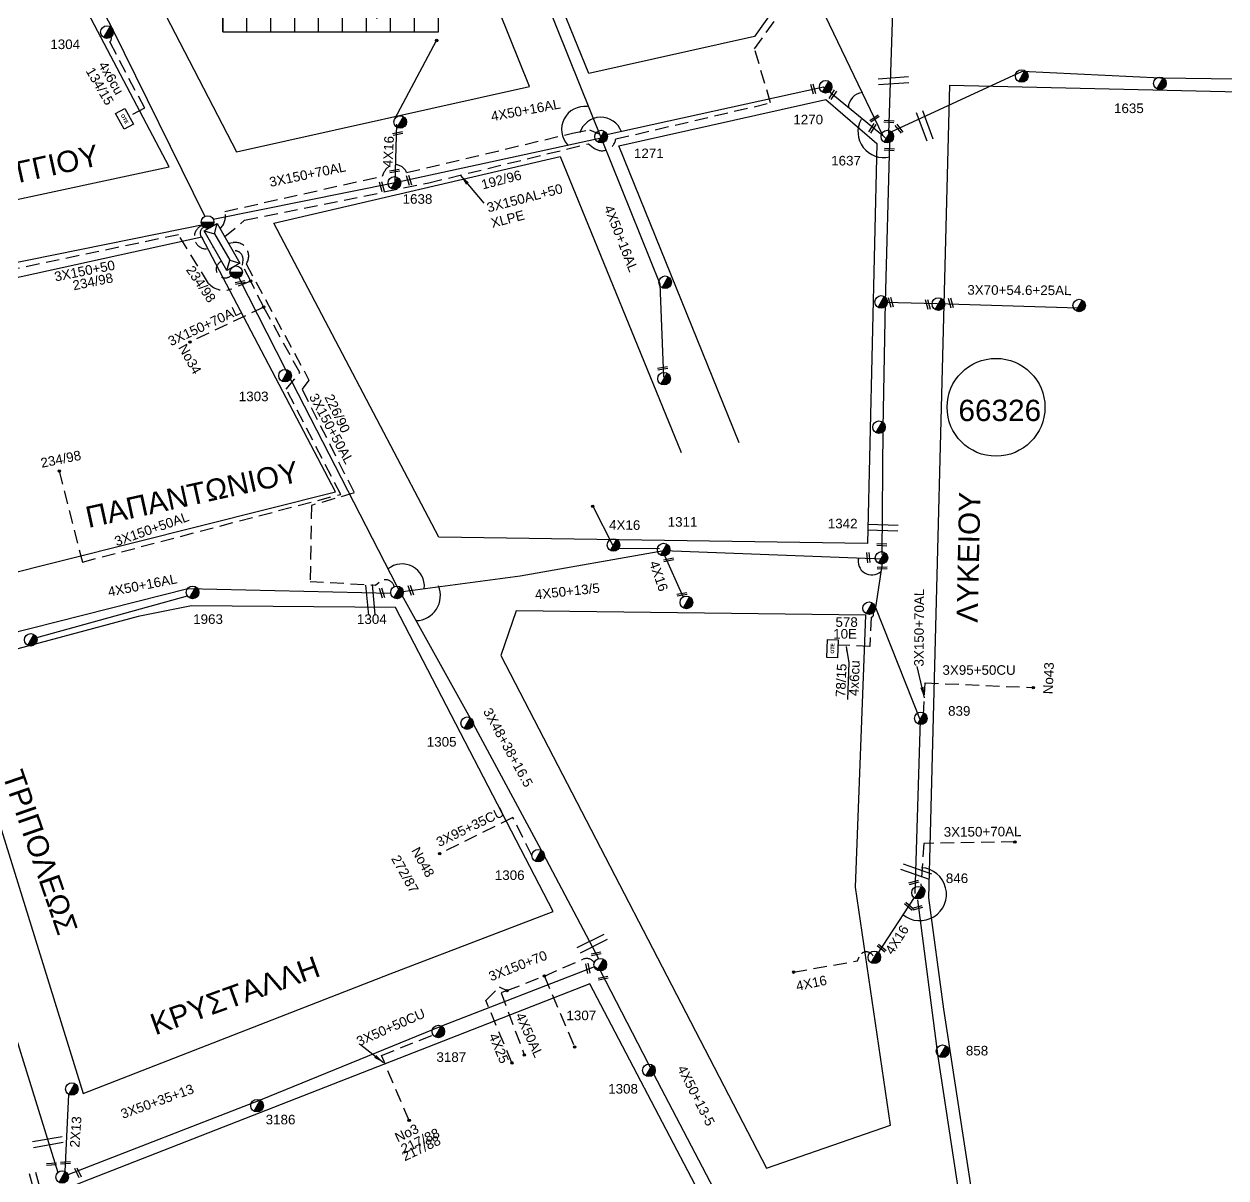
# Model space of a CAD drawing. Header units: millimetres. Extents: x 839 to 3144, y 747 to 1790.
# Drawn here: x 1382.5 to 1608.3, y 1375.4 to 1592.2 of the extents above; entities that cross this region are included whole.
import ezdxf
from ezdxf.enums import TextEntityAlignment as Align

# ---------------------------------------------------------------- set-up
doc = ezdxf.new("R2010")
doc.units = ezdxf.units.MM
doc.linetypes.add('DASHED', pattern=[19.05, 12.7, -6.35])
for name, color, linetype in [('Pillar OTE', 7, 'Continuous'), ('Ασφαλειοκιβώτια Χ.Τ 9 αναχωρήσεων', 7, 'Continuous'), ('Γέφυρες Εναερίου Δικτύου', 7, 'DASHED'), ('Γυμνά εναέρια ΧΤ και ΦΟΠ (3Φ)   4x50+16AL', 7, 'Continuous'), ('Εναέρια παροχή ΧΤ 4x16', 7, 'SYN_LINE'), ('Εναέρια παροχή ΧΤ 4x25', 7, 'SYN_LINE'), ('Επιγραφές - Σχήματα', 7, 'Continuous'), ('Καλώδια ΧΤ   3x150+50AL', 7, 'DASHED'), ('Καλώδια ΧΤ   3x150+50CU', 7, 'DASHED'), ('Καλώδια ΧΤ   3x150+70AL', 7, 'DASHED'), ('Καλώδια ΧΤ   3x150AL+50CU', 7, 'DASHED'), ('Καλώδια ΧΤ   3x150AL+50XLPE', 7, 'DASHED'), ('Καλώδια ΧΤ   3x48+38+16.5', 7, 'DASHED'), ('Καλώδια ΧΤ   3x95+35CU', 7, 'DASHED'), ('Καλώδια ΧΤ   3x95+50CU', 7, 'DASHED'), ('Καλώδια ΧΤ   4x50+13-5', 7, 'Continuous'), ('Καλώδια ΧΤ   4x50AL', 7, 'DASHED'), ('Μηχανική τομή', 7, 'Continuous'), ('Στύλος ΦΜ', 7, 'Continuous'), ('Στύλος ΦΜ @ 1', 7, 'Continuous'), ('Συνδέσεις', 7, 'Continuous'), ('Συνεστραμμένα ΧΤ   3x70+54.6+25AL', 7, 'SYN_LINE'), ('Τομή', 7, 'Continuous'), ('Υποσταθμός εναέριος 2 στύλων', 7, 'Continuous'), ('Υποσταθμός πόλεως', 7, 'Continuous'), ('Υπόβαθρο ΔΕΗ', 7, 'Continuous'), ('Υπόγεια καλώδια Παροχών ΧΤ   4x50AL', 7, 'DASHED'), ('Υπόγεια καλώδια Παροχών ΧΤ   4x6', 7, 'DASHED')]:
    doc.layers.add(name, color=color, linetype=linetype)
doc.styles.get("Standard").update_dxf_attribs({"font": 'ARIAL.TTF'})
doc.linetypes.add('SYN_LINE', pattern='A,0.5,-0.0001,["/\\/\\/\\/",Standard,S=0.1,R=0,X=0,Y=-0.05],-0.25', length=0.7501)
doc.dimstyles.new('ISO-25', dxfattribs={"dimtxt": 2.5, "dimasz": 2.5, "dimexe": 1.25, "dimexo": 0.625, "dimtad": 1, "dimtxsty": 'Standard', "dimcen": 2.5, "dimadec": 0, "dimazin": 0, "dimtfac": 1, "dimtmove": 0, "dimatfit": 3, "dimfxl": 1, "dimarcsym": 0})

# ---------------------------------------------------------------- blocks, each defined once
blk = doc.blocks.new('ΑΣΦΑΛΕΙΟΚΙΒΩΤΙΟ ΥΠΟΣΤΑΘΜΟΥ 9 ΑΝΑΧΩΡΗΣΕΩΝ')
at = {"layer": 'Ασφαλειοκιβώτια Χ.Τ 9 αναχωρήσεων', "ltscale": 40}
for p, q in [((-23.8, 40.36), (24.02, 40.36)), ((-9.72, 40.36), (-9.72, -40.64)), ((9.94, 40.36), (9.94, -40.64)), ((-23.8, 31.36), (24.02, 31.36)), ((-23.8, 22.36), (24.02, 22.36)), ((-23.8, 13.36), (24.02, 13.36)), ((-23.8, 4.36), (24.02, 4.36)), ((-23.8, -4.64), (24.02, -4.64)), ((-23.8, -13.64), (24.02, -13.64)), ((-23.8, -22.64), (24.02, -22.64)), ((-23.8, -31.64), (24.02, -31.64))]:
    blk.add_line(p, q, dxfattribs=at)
at = {"layer": 'Ασφαλειοκιβώτια Χ.Τ 9 αναχωρήσεων'}
blk.add_lwpolyline([(-23.8, -40.64), (24.02, -40.64), (24.02, 40.36), (-23.8, 40.36)], close=True, dxfattribs=at)
for s, p in [('1', (-18.19, 36.66)), ('2', (-17.99, 28.44)), ('3', (-18.43, 18.79)), ('4', (-17.74, 9.77)), ('5', (-18.47, 1.19)), ('6', (-17.59, -8.98)), ('7', (-18.93, -16.39)), ('8', (-18.55, -26.45)), ('9', (-17.69, -35))]:
    blk.add_text(s, height=3.6, rotation=270, dxfattribs=at).set_placement(p)
at = {"layer": 'Ασφαλειοκιβώτια Χ.Τ 9 αναχωρήσεων', "ltscale": 40}
for tag, height, p in [('ΟΝΟΜΑ', 5, (-0.16, 44.31)), ('ΚΕΙΜΕΝΟ 1', 2, (17.06, 35.59)), ('ΚΕΙΜΕΝΟ 2', 2, (17.06, 26.88)), ('ΚΕΙΜΕΝΟ 3', 2, (17.06, 17.69)), ('ΚΕΙΜΕΝΟ 4', 2, (17.06, 8.71)), ('ΚΕΙΜΕΝΟ 5', 2, (17.06, -0.13)), ('ΚΕΙΜΕΝΟ 6', 2, (17.06, -9.05)), ('ΚΕΙΜΕΝΟ 7', 2, (17.06, -18.13)), ('ΚΕΙΜΕΝΟ 8', 2, (17.06, -26.85)), ('ΚΕΙΜΕΝΟ 9', 2, (17.06, -35.99)), ('ΣΧ', 2, (-0.1, -42.64))]:
    blk.add_attdef(tag, text='', height=height, dxfattribs=at).set_placement(p, align=Align.MIDDLE_CENTER)
blk = doc.blocks.new('ΥΠΑΡΧΩΝ ΤΣΙΜΕΝΤΕΝΙΟΣ ΣΤΥΛΟΣ')
at = {"layer": 'Στύλος ΦΜ'}
blk.add_hatch(color=7, dxfattribs=at).paths.add_polyline_path([(-1.29, -2.28, 0.574793), (2.62, 0, 0.268822), (1.3, 2.27)])
at = {"layer": 'Στύλος ΦΜ', "color": 7}
blk.add_line((-1.29, -2.28), (1.3, 2.27), dxfattribs=at)
blk.add_circle((0, 0), 2.62, dxfattribs=at)
at = {"layer": 'Στύλος ΦΜ', "flags": 4}
for tag, p in [('ΑΡΙΘΜΟΣ', (-4.68, 8.05)), ('ΤΥΠΟΣ', (-4.91, 3.03))]:
    blk.add_attdef(tag, p, '', height=4, dxfattribs=at)
blk = doc.blocks.new('ΤΟΜΗ')
at = {"layer": 'Τομή', "ltscale": 40}
for p, q in [((-5.68, 0), (5.68, 0)), ((5.68, -2.33), (-5.68, -2.33))]:
    blk.add_line(p, q, dxfattribs=at)
blk = doc.blocks.new('ΥΠΟΣΤΑΘΜΟΣ ΕΝΑΕΡΙΟΣ ΕΠΙ 2 ΣΤΥΛΩΝ')
at = {"layer": 'Υποσταθμός εναέριος 2 στύλων', "linetype": 'Continuous'}
for points in [[(-11.97, -2.11, 0.574793), (-8.45, -0.07, 0.268822), (-9.64, 1.98)], [(9.68, -2.15, 0.574793), (13.19, -0.1, 0.268822), (12.01, 1.95)]]:
    blk.add_hatch(color=256, dxfattribs=at).paths.add_polyline_path(points)
for p, q in [((-11.97, -2.11), (-9.64, 1.98)), ((9.68, -2.15), (12.01, 1.95))]:
    blk.add_line(p, q, dxfattribs=at)
for centre in [(-10.81, -0.07), (10.84, -0.1)]:
    blk.add_circle(centre, 2.36, dxfattribs=at)
at = {"layer": 'Υποσταθμός πόλεως', "linetype": 'Continuous', "ltscale": 40}
blk.add_lwpolyline([(-8.57, 2.82), (8.57, 2.82), (8.57, -2.82), (-8.57, -2.82)], close=True, dxfattribs=at)
for points in [[(-5.75, 0), (-8.57, 2.82)], [(-8.57, -2.82), (-5.75, 0)], [(-5.75, 0), (5.75, 0)], [(5.75, 0), (8.57, 2.82)], [(8.57, -2.82), (5.75, 0)]]:
    blk.add_lwpolyline(points, dxfattribs=at)
at = {"layer": 'Υποσταθμός εναέριος 2 στύλων', "ltscale": 40, "flags": 1}
for tag, p in [('ΜΕΤΑΣΧΗΜΑΤΙΣΜΟΣ', (14.09, 2.51)), ('ΙΣΧΥΣ', (14.07, -0.28)), ('ΑΡΙΘΜΟΣ', (14.19, -3))]:
    blk.add_attdef(tag, p, '', height=1.8, dxfattribs=at)
blk = doc.blocks.new('ΜΗΧΑΝΙΚΗ ΤΟΜΗ')
at = {"layer": 'Μηχανική τομή', "ltscale": 40}
for p, q in [((-1.89, 0.78), (1.89, 0.78)), ((1.89, 0), (-1.89, 0))]:
    blk.add_line(p, q, dxfattribs=at)
blk = doc.blocks.new('A$C3F94617C')
at = {"layer": 'Μηχανική τομή', "xscale": 0.5, "yscale": 0.5, "zscale": 0.5}
blk.add_blockref('ΜΗΧΑΝΙΚΗ ΤΟΜΗ', (0.95, 0), dxfattribs=at)
blk = doc.blocks.new('_ΣΥΝΔΕΣΗ')
at = {"layer": 'Συνδέσεις', "linetype": 'SYN_LINE', "ltscale": 40}
blk.add_hatch(color=256, dxfattribs=at).paths.add_polyline_path([(0.5, -0.01, 1), (-0.5, -0.01, 1)])
at = {"layer": 'Συνδέσεις'}
blk.add_circle((0, -0.01), 0.5, dxfattribs=at)
blk = doc.blocks.new('PILLAR ΟΤΕ')
at = {"layer": 'Pillar OTE', "ltscale": 40}
blk.add_lwpolyline([(-3.31, 2.02), (3.39, 2.02), (3.39, -1.99), (-3.31, -1.99)], close=True, dxfattribs=at)
at = {"layer": 'Pillar OTE', "insert": (-1.81, 0.71), "char_height": 1.3575, "width": 109.961, "attachment_point": 1}
blk.add_mtext('{\\fArial|b1|i0|c161|p34;OTE}', dxfattribs=at)

msp = doc.modelspace()

# ---------------------------------------------------------------- linework, layer by layer
at = {"layer": 'Γέφυρες Εναερίου Δικτύου', "color": 27, "ltscale": 0.2}
msp.add_lwpolyline([(1425.06, 1543.9), (1423.53, 1546.86), (1423.62, 1547.89, 0.504942), (1421.73, 1549.56, -6.430024)], format="xyb", dxfattribs=at)
at = {"layer": 'Γέφυρες Εναερίου Δικτύου', "color": 151, "linetype": 'SYN_LINE', "ltscale": 20}
msp.add_lwpolyline([(1384.85, 1476.92), (1413.17, 1484.76)], dxfattribs=at)
at = {"layer": 'Γέφυρες Εναερίου Δικτύου', "color": 1, "ltscale": 0.2}
msp.add_lwpolyline([(1480.23, 1413.36), (1485.9, 1400.04)], dxfattribs=at)
at = {"layer": 'Γέφυρες Εναερίου Δικτύου', "color": 2, "linetype": 'Continuous', "ltscale": 0.2}
msp.add_lwpolyline([(1390.21, 1376.62), (1390.88, 1391.11)], dxfattribs=at)
at = {"layer": 'Γέφυρες Εναερίου Δικτύου', "color": 2, "ltscale": 0.2}
msp.add_arc((1416.76, 1552.22), 2.29, 110.4651, 304.149, dxfattribs=at)
at = {"layer": 'Γέφυρες Εναερίου Δικτύου', "color": 1, "ltscale": 0.2}
msp.add_arc((1416.76, 1552.91), 1.2, 112.7905, 291.7476, dxfattribs=at)
at = {"layer": 'Γέφυρες Εναερίου Δικτύου', "color": 173, "ltscale": 0.2}
msp.add_arc((1420.2, 1546.1), 1.62, 111.5451, 314.6206, dxfattribs=at)
at = {"layer": 'Γυμνά εναέρια ΧΤ και ΦΟΠ (3Φ)   4x50+16AL', "color": 30, "ltscale": 0.2}
for points in [[(1502.7, 1525.82), (1502.01, 1543.33), (1491.07, 1570.35), (1478.46, 1601.89), (1469.19, 1625.45), (1457.57, 1652.75), (1451.07, 1668.58), (1443.77, 1686.18), (1435.3, 1707.52)], [(1418, 1555.55), (1452.22, 1562.4), (1490.89, 1570.82)]]:
    msp.add_lwpolyline(points, dxfattribs=at)
at = {"layer": 'Γυμνά εναέρια ΧΤ και ΦΟΠ (3Φ)   4x50+16AL', "color": 6, "ltscale": 0.2}
for points in [[(1484.33, 1700.57), (1499.08, 1668.44), (1508.71, 1647.11), (1517.3, 1627.84), (1526.84, 1606.59), (1543.75, 1571.29), (1545.05, 1569.99), (1544.27, 1539.95), (1543.84, 1516.36), (1543.66, 1492.52)], [(1491.68, 1571.4), (1532.67, 1580.38), (1543.75, 1571.29)]]:
    msp.add_lwpolyline(points, dxfattribs=at)
at = {"layer": 'Γυμνά εναέρια ΧΤ και ΦΟΠ (3Φ)   4x50+16AL', "color": 133, "ltscale": 0.2}
msp.add_lwpolyline([(1544.96, 1571.69), (1545.88, 1600.22), (1547.32, 1641.59), (1547.91, 1668.97)], dxfattribs=at)
at = {"layer": 'Γυμνά εναέρια ΧΤ και ΦΟΠ (3Φ)   4x50+16AL', "color": 151, "ltscale": 0.2}
for points in [[(1640.96, 1581.21), (1619.74, 1581.7), (1596, 1582.01), (1570.02, 1583.27), (1545.31, 1571.89)], [(1359.25, 1472.52), (1413.25, 1486.18), (1451.38, 1485.28)], [(1550.32, 1427.69), (1554.18, 1398.21), (1560.15, 1358.8), (1564.8, 1328.19), (1569.48, 1298.65)]]:
    msp.add_lwpolyline(points, dxfattribs=at)
at = {"layer": 'Γυμνά εναέρια ΧΤ και ΦΟΠ (3Φ)   4x50+16AL', "color": 2, "ltscale": 0.2}
for points in [[(1337.47, 1537.38), (1368.79, 1544.93), (1417.06, 1554.72)], [(1357.98, 1473.3), (1365.35, 1450.31), (1372.64, 1426.26), (1379.29, 1407.15), (1388.8, 1376.44)]]:
    msp.add_lwpolyline(points, dxfattribs=at)
at = {"layer": 'Γυμνά εναέρια ΧΤ και ΦΟΠ (3Φ)   4x50+16AL', "color": 173, "ltscale": 0.2}
msp.add_lwpolyline([(1543.79, 1491.75), (1542.41, 1482.59), (1550.81, 1461.44), (1549.85, 1428.85)], dxfattribs=at)
at = {"layer": 'Εναέρια παροχή ΧΤ 4x16', "color": 30, "linetype": 'SYN_LINE', "ltscale": 20}
for points in [[(1452.14, 1574.39), (1459.98, 1589.11)], [(1452.22, 1562.4), (1452.49, 1573.39)]]:
    msp.add_lwpolyline(points, dxfattribs=at)
at = {"layer": 'Εναέρια παροχή ΧΤ 4x16', "color": 173, "ltscale": 10}
for points in [[(1489.31, 1501.59), (1493.18, 1494.11)], [(1494.06, 1493.74), (1501.83, 1493.65)]]:
    msp.add_lwpolyline(points, dxfattribs=at)
at = {"layer": 'Εναέρια παροχή ΧΤ 4x16', "color": 173, "ltscale": 20}
msp.add_lwpolyline([(1502.62, 1492.82), (1506.3, 1484.51)], dxfattribs=at)
at = {"layer": 'Εναέρια παροχή ΧΤ 4x16', "color": 151, "linetype": 'Continuous', "ltscale": 0.2}
msp.add_lwpolyline([(1542.84, 1417.44), (1549.79, 1428.09)], dxfattribs=at)
at = {"layer": 'Εναέρια παροχή ΧΤ 4x16', "color": 151, "linetype": 'DASHED', "ltscale": 0.2}
msp.add_lwpolyline([(1527.05, 1414.08), (1539.05, 1416.2), (1539.35, 1416.95, -0.628151), (1542, 1417.15, 0.575104)], format="xyb", dxfattribs=at)
at = {"layer": 'Εναέρια παροχή ΧΤ 4x25', "color": 1, "linetype": 'DASHED', "ltscale": 0.2}
msp.add_lwpolyline([(1474.14, 1397.04), (1469.23, 1408.78), (1471.75, 1411.3), (1473.2, 1410.61)], dxfattribs=at)
at = {"layer": 'Επιγραφές - Σχήματα', "linetype": 'Continuous', "ltscale": 0.2}
msp.add_circle((1565.08, 1520.19), 9.19, dxfattribs=at)
at = {"layer": 'Επιγραφές - Σχήματα', "ltscale": 0.2}
for centre, radius, start, end in [((1540.28, 1576.4), 2.94, 95.7267, 179.4172), ((1487.79, 1572.39), 4.32, 82.982, 222.5119), ((1490.84, 1570.55), 4.12, 20.1088, 163.0284), ((1543.98, 1571.95), 4.84, 151.2331, 283.3665)]:
    msp.add_arc(centre, radius, start, end, dxfattribs=at)
at = {"layer": 'Επιγραφές - Σχήματα', "linetype": 'Continuous', "ltscale": 0.2}
for centre, radius, start, end in [((1453.49, 1486.56), 4.2, 354.3241, 129.0621), ((1541.73, 1491.23), 2.54, 164.3224, 312.0937), ((1456.01, 1484.81), 4.69, 271.3204, 22.8696), ((1550.79, 1428.73), 4.98, 229.7543, 86.4202)]:
    msp.add_arc(centre, radius, start, end, dxfattribs=at)
at = {"layer": 'Καλώδια ΧΤ   3x150+50AL', "color": 27, "ltscale": 0.2}
msp.add_lwpolyline([(1389.09, 1508.21), (1393.44, 1491.12), (1441.98, 1503.84), (1431.73, 1523.59), (1434.29, 1526.7), (1427.5, 1539.01), (1425.06, 1543.9), (1421.49, 1542.46, -0.316), (1417.15, 1543.46), (1411.47, 1552.59), (1370.66, 1544.04)], format="xyb", dxfattribs=at)
at = {"layer": 'Καλώδια ΧΤ   3x150+50AL', "color": 151, "ltscale": 0.2}
msp.add_lwpolyline([(1420.9, 1551.01), (1421.75, 1551.14, -0.656323), (1424.22, 1547.13), (1435.99, 1525.31), (1434.7, 1523.57), (1444.51, 1504.12), (1436.5, 1501.76), (1436.21, 1487.48), (1448.53, 1486.79), (1449.19, 1487.37, -0.562189), (1452.04, 1486.48, -1.218802)], format="xyb", dxfattribs=at)
at = {"layer": 'Καλώδια ΧΤ   3x150+50CU', "color": 1, "ltscale": 0.2}
msp.add_lwpolyline([(1454.82, 1386.22), (1449.64, 1398.43), (1459.32, 1402.31)], dxfattribs=at)
at = {"layer": 'Καλώδια ΧΤ   3x150+70AL', "color": 173, "ltscale": 0.2}
msp.add_line((1551.45, 1462.39), (1551.75, 1468.43), dxfattribs=at)
at = {"layer": 'Καλώδια ΧΤ   3x150+70AL', "color": 6, "ltscale": 0.2}
msp.add_lwpolyline([(1419.33, 1553.74), (1419.59, 1554.05, 0.254063), (1420.18, 1556.98), (1449.81, 1563.62), (1450.16, 1564.4, -0.670501), (1454.35, 1564.3), (1485.51, 1571.68), (1488.68, 1572.32), (1490.63, 1571.49)], format="xyb", dxfattribs=at)
at = {"layer": 'Καλώδια ΧΤ   3x150+70AL', "color": 27, "ltscale": 0.2}
msp.add_lwpolyline([(1427.5, 1539.01), (1413.65, 1532.44)], dxfattribs=at)
at = {"layer": 'Καλώδια ΧΤ   3x150+70AL', "color": 151, "ltscale": 0.2}
msp.add_lwpolyline([(1568.62, 1438.55), (1551.53, 1438.28), (1550.97, 1430.44), (1551.58, 1429.79, -0.789977), (1550.83, 1428.67, -5.577733)], format="xyb", dxfattribs=at)
at = {"layer": 'Καλώδια ΧΤ   3x150+70AL', "color": 1, "ltscale": 0.2}
msp.add_lwpolyline([(1473.2, 1410.61), (1480.23, 1413.36), (1487.53, 1416.5, -0.367868), (1489.61, 1415.86, -1.377803)], format="xyb", dxfattribs=at)
at = {"layer": 'Καλώδια ΧΤ   3x150AL+50CU', "color": 133, "ltscale": 0.2}
msp.add_lwpolyline([(1420.19, 1552.25), (1423.92, 1555.33), (1458.51, 1562.35), (1488.5, 1569.69), (1489.47, 1568.94, 0.571654), (1493.65, 1570.6), (1522.74, 1577.39), (1519.73, 1587.5), (1527.86, 1599.02), (1535.93, 1604.07), (1544.74, 1604.63), (1545.82, 1639.58), (1545.1, 1640.36, -0.860728), (1546.13, 1641.74)], format="xyb", dxfattribs=at)
at = {"layer": 'Καλώδια ΧΤ   3x48+38+16.5', "color": 1, "linetype": 'Continuous', "ltscale": 0.2}
msp.add_lwpolyline([(1356.04, 1674.54), (1369.04, 1649.3), (1382.51, 1623.15), (1399.09, 1591.22), (1399.09, 1591.22), (1416.44, 1556.04)], dxfattribs=at)
at = {"layer": 'Καλώδια ΧΤ   3x48+38+16.5', "color": 173, "linetype": 'Continuous', "ltscale": 0.2}
msp.add_lwpolyline([(1422.8, 1544.51), (1431.61, 1527.3), (1452.54, 1486.6), (1466, 1462.34), (1480.03, 1436.28), (1490.41, 1416.63)], dxfattribs=at)
at = {"layer": 'Καλώδια ΧΤ   3x95+35CU', "color": 173, "ltscale": 0.2}
msp.add_lwpolyline([(1477.9, 1436), (1474.32, 1443.15), (1460.57, 1436.36)], dxfattribs=at)
at = {"layer": 'Καλώδια ΧΤ   3x95+50CU', "color": 173, "ltscale": 0.2}
msp.add_line((1551.75, 1468.43), (1572.07, 1467.54), dxfattribs=at)
at = {"layer": 'Καλώδια ΧΤ   4x50+13-5', "color": 173, "ltscale": 0.2}
msp.add_lwpolyline([(1453.15, 1485.51), (1475.7, 1488.52), (1502.68, 1493.26), (1543.79, 1491.75)], dxfattribs=at)
at = {"layer": 'Καλώδια ΧΤ   4x50+13-5', "color": 1, "ltscale": 0.2}
msp.add_lwpolyline([(1551.88, 1296.08), (1539.95, 1319.48), (1531.6, 1335.77), (1517.04, 1363.95), (1500.82, 1394.94), (1490.78, 1414.32), (1489.63, 1415.08), (1460.91, 1403.96), (1426.84, 1390.03), (1390.73, 1376)], dxfattribs=at)
at = {"layer": 'Καλώδια ΧΤ   4x50AL', "color": 1, "ltscale": 0.2}
msp.add_lwpolyline([(1473.2, 1410.61), (1472.09, 1410.19), (1476.45, 1398.55)], dxfattribs=at)
at = {"layer": 'Συνεστραμμένα ΧΤ   3x70+54.6+25AL', "color": 6, "ltscale": 20}
msp.add_lwpolyline([(1544.27, 1539.95), (1554.05, 1539.66), (1580.53, 1538.88)], dxfattribs=at)
at = {"layer": 'Υπόβαθρο ΔΕΗ'}
for points in [[(1488.57, 1582.91), (1450.04, 1677.53), (1415.7, 1766.18)], [(1453.87, 1764.98), (1502.16, 1654.11), (1526.35, 1599.24), (1519.69, 1589.85), (1488.57, 1582.91)], [(1556.43, 1580.73), (1638.07, 1578.85), (1636.14, 1500.93), (1648.24, 1500.46), (1650.28, 1578.63), (1721.23, 1576.99), (1696.74, 1471.03), (1664.73, 1332.55), (1567.05, 1330.45), (1555.25, 1407.11), (1552.44, 1428.02), (1556.43, 1580.73)], [(1516.84, 1513.51), (1494.19, 1569.33), (1533.14, 1577.99), (1542.66, 1569.72), (1540.96, 1494.61), (1460.38, 1495.79), (1429.38, 1554.81), (1483.23, 1567.29), (1505.9, 1511.72)], [(1537.46, 1472.19), (1537.21, 1465.27)]]:
    msp.add_lwpolyline(points, dxfattribs=at)
for points in [[(1428.34, 1702.44), (1366.41, 1676.15), (1422.37, 1568.15), (1477.46, 1580.44)], [(1327.78, 1601.84), (1343.69, 1551.2), (1409.77, 1565.38), (1381.09, 1619.83)], [(1364.67, 1485.13), (1440.99, 1504.3), (1415.85, 1552.18), (1347.92, 1537.23)], [(1368.68, 1471.46), (1393.58, 1391.27), (1451.28, 1413.74), (1481.9, 1425.5), (1452.26, 1482.6), (1413.94, 1482.91), (1403.91, 1480.87)], [(1540.62, 1481.17), (1474.95, 1481.96), (1472.06, 1473.55), (1521.95, 1377.29), (1545.26, 1385.34), (1538.69, 1430.05)], [(1347.22, 1316.06), (1450.54, 1352.22), (1509.28, 1372.8), (1488.79, 1411.88), (1394.9, 1375.18), (1329.68, 1349.45)]]:
    msp.add_lwpolyline(points, close=True, dxfattribs=at)
at = {"layer": 'Υπόγεια καλώδια Παροχών ΧΤ   4x6', "color": 1, "linetype": 'DASHED', "ltscale": 0.2}
msp.add_lwpolyline([(1398.84, 1589.79, -0.291268), (1398.57, 1588.78), (1405.1, 1576.39), (1402.23, 1574.88)], format="xyb", dxfattribs=at)
at = {"layer": 'Υπόγεια καλώδια Παροχών ΧΤ   4x6', "color": 173, "linetype": 'DASHED', "ltscale": 0.2}
msp.add_lwpolyline([(1542.02, 1481.57, -0.523775), (1541.61, 1480.74), (1541.4, 1475.28), (1535.4, 1475.5)], format="xyb", dxfattribs=at)

# ---------------------------------------------------------------- block references
at = {"layer": 'Pillar OTE', "xscale": 0.5, "yscale": 0.5, "zscale": 0.5}
for p, rotation in [((1401.33, 1574.41), 298.3673452002594), ((1534.37, 1474.83), 87.83199960313354)]:
    msp.add_blockref('PILLAR ΟΤΕ', p, dxfattribs=dict(at, rotation=rotation))
at = {"layer": 'Ασφαλειοκιβώτια Χ.Τ 9 αναχωρήσεων', "xscale": 0.5, "yscale": 0.5, "zscale": 0.5, "rotation": 90}
msp.add_blockref('ΑΣΦΑΛΕΙΟΚΙΒΩΤΙΟ ΥΠΟΣΤΑΘΜΟΥ 9 ΑΝΑΧΩΡΗΣΕΩΝ', (1440, 1602.61), dxfattribs=at).add_auto_attribs({'ΟΝΟΜΑ': 'ΦΤ-86'})
at = {"layer": 'Επιγραφές - Σχήματα', "ltscale": 0.2}
for p, rotation in [((1530.31, 1580.86), 285.4436065542178), ((1534.77, 1579.8), 236.8809432062365), ((1542.94, 1575.15), 213.7941238601369), ((1545.93, 1574.01), 175.7353898008272), ((1453.59, 1572), 190.564256004119), ((1542.21, 1573.51), 236.8809432062365), ((1547.61, 1571.9), 128.2864986280172), ((1546, 1568.75), 175.7353898008273), ((1452.98, 1564.94), 190.564256004119), ((1449.26, 1562.49), 285.6046511089145), ((1454.33, 1563.68), 287.7369965866761), ((1423.99, 1543.99), 190.5642560041189), ((1544.86, 1540.76), 285.4436065542178), ((1551.83, 1540.37), 285.4436065542178), ((1556.14, 1540.66), 285.4436065542178), ((1503.37, 1527.87), 190.564256004119), ((1540.82, 1492.89), 275.4295128576359), ((1542.66, 1494.2), 357.9717628464272), ((1504.48, 1491.9), 190.5642560041194), ((1544.65, 1490.23), 181.6108561897942), ((1449.25, 1486.14), 287.736996586676), ((1454.67, 1486.67), 287.736996586676), ((1506.97, 1485.43), 190.5642560041194), ((1550.5, 1431.35), 195.6385058774436), ((1549.61, 1425.99), 140.0317003678831), ((1551.19, 1426.63), 195.6385058774436), ((1544.46, 1418.12), 140.0317003678831), ((1490.86, 1417.89), 190.5642560041194), ((1488.77, 1413.9), 102.0723938520273), ((1492.17, 1413.32), 190.5642560041194), ((1388.57, 1378.25), 182.6568031927809), ((1391.22, 1378.5), 182.6568031927809), ((1393.18, 1375.63), 114.4678931557885)]:
    msp.add_blockref('A$C3F94617C', p, dxfattribs=dict(at, rotation=rotation))
at = {"layer": 'Στύλος ΦΜ @ 1', "ltscale": 40}
ref = msp.add_blockref('ΥΠΑΡΧΩΝ ΤΣΙΜΕΝΤΕΝΙΟΣ ΣΤΥΛΟΣ', (1398.05, 1590.67), dxfattribs=dict(at, xscale=0.4499999999998181, yscale=0.4499999999998181, zscale=0.4499999999998181))
ref.add_attrib('ΤΥΠΟΣ', '1304', (1387.41, 1587.48), dxfattribs={"layer": 'Στύλος ΦΜ', "height": 1.8, "flags": 4})
at = {"layer": 'Στύλος ΦΜ @ 1', "ltscale": 40, "xscale": 0.4499999999998181, "yscale": 0.4499999999998181, "zscale": 0.4499999999998181}
for p in [(1569.92, 1582.42), (1453.15, 1573.79), (1502.92, 1543.68), (1543.5, 1539.99), (1554.26, 1539.58), (1580.7, 1539.31), (1502.72, 1525.56), (1543.09, 1516.45), (1493.22, 1494.32), (1506.92, 1483.54), (1383.74, 1476.51), (1542.22, 1416.87), (1391.46, 1392.13), (1389.63, 1375.6)]:
    msp.add_blockref('ΥΠΑΡΧΩΝ ΤΣΙΜΕΝΤΕΝΙΟΣ ΣΤΥΛΟΣ', p, dxfattribs=at)
at = {"layer": 'Στύλος ΦΜ @ 1', "ltscale": 40}
ref = msp.add_blockref('ΥΠΑΡΧΩΝ ΤΣΙΜΕΝΤΕΝΙΟΣ ΣΤΥΛΟΣ', (1533.07, 1580.4), dxfattribs=dict(at, xscale=0.4499999999998181, yscale=0.4499999999998181, zscale=0.4499999999998181))
ref.add_attrib('ΤΥΠΟΣ', '1270', (1527, 1573.35), dxfattribs={"layer": 'Στύλος ΦΜ', "height": 1.8, "flags": 4})
ref = msp.add_blockref('ΥΠΑΡΧΩΝ ΤΣΙΜΕΝΤΕΝΙΟΣ ΣΤΥΛΟΣ', (1595.87, 1581.03), dxfattribs=dict(at, xscale=0.4499999999998181, yscale=0.4499999999998181, zscale=0.4499999999998181))
ref.add_attrib('ΤΥΠΟΣ', '1635', (1587.25, 1575.46), dxfattribs={"layer": 'Στύλος ΦΜ', "height": 1.8, "flags": 4})
ref = msp.add_blockref('ΥΠΑΡΧΩΝ ΤΣΙΜΕΝΤΕΝΙΟΣ ΣΤΥΛΟΣ', (1490.89, 1571.04), dxfattribs=dict(at, xscale=0.4499999999998181, yscale=0.4499999999998181, zscale=0.4499999999998181))
ref.add_attrib('ΤΥΠΟΣ', '1271', (1497.06, 1566.99), dxfattribs={"layer": 'Στύλος ΦΜ', "height": 1.8, "flags": 4})
ref = msp.add_blockref('ΥΠΑΡΧΩΝ ΤΣΙΜΕΝΤΕΝΙΟΣ ΣΤΥΛΟΣ', (1544.67, 1571.04), dxfattribs=dict(at, xscale=0.4499999999998181, yscale=0.4499999999998181, zscale=0.4499999999998181))
ref.add_attrib('ΤΥΠΟΣ', '1637', (1534.11, 1565.62), dxfattribs={"layer": 'Στύλος ΦΜ', "height": 1.8, "flags": 4})
ref = msp.add_blockref('ΥΠΑΡΧΩΝ ΤΣΙΜΕΝΤΕΝΙΟΣ ΣΤΥΛΟΣ', (1452.06, 1562.34), dxfattribs=dict(at, xscale=0.4499999999998181, yscale=0.4499999999998181, zscale=0.4499999999998181))
ref.add_attrib('ΤΥΠΟΣ', '1638', (1453.6, 1558.42), dxfattribs={"layer": 'Στύλος ΦΜ', "height": 1.8, "flags": 4})
ref = msp.add_blockref('ΥΠΑΡΧΩΝ ΤΣΙΜΕΝΤΕΝΙΟΣ ΣΤΥΛΟΣ', (1431.52, 1526.13), dxfattribs=dict(at, xscale=0.4499999999998181, yscale=0.4499999999998181, zscale=0.4499999999998181))
ref.add_attrib('ΤΥΠΟΣ', '1303', (1422.82, 1521.34), dxfattribs={"layer": 'Στύλος ΦΜ', "height": 1.8, "flags": 4})
ref = msp.add_blockref('ΥΠΑΡΧΩΝ ΤΣΙΜΕΝΤΕΝΙΟΣ ΣΤΥΛΟΣ', (1502.64, 1493.46), dxfattribs=dict(at, xscale=0.4499999999998181, yscale=0.4499999999998181, zscale=0.4499999999998181))
ref.add_attrib('ΤΥΠΟΣ', '1311', (1503.4, 1497.76), dxfattribs={"layer": 'Στύλος ΦΜ', "height": 1.8, "flags": 4})
ref = msp.add_blockref('ΥΠΑΡΧΩΝ ΤΣΙΜΕΝΤΕΝΙΟΣ ΣΤΥΛΟΣ', (1543.57, 1491.92), dxfattribs=dict(at, xscale=0.4499999999998181, yscale=0.4499999999998181, zscale=0.4499999999998181))
ref.add_attrib('ΤΥΠΟΣ', '1342', (1533.48, 1497.45), dxfattribs={"layer": 'Στύλος ΦΜ', "height": 1.8, "flags": 4})
ref = msp.add_blockref('ΥΠΑΡΧΩΝ ΤΣΙΜΕΝΤΕΝΙΟΣ ΣΤΥΛΟΣ', (1414.14, 1485.42), dxfattribs=dict(at, xscale=0.4499999999998181, yscale=0.4499999999998181, zscale=0.4499999999998181))
ref.add_attrib('ΤΥΠΟΣ', '1963', (1414.25, 1479.5), dxfattribs={"layer": 'Στύλος ΦΜ', "height": 1.8, "flags": 4})
ref = msp.add_blockref('ΥΠΑΡΧΩΝ ΤΣΙΜΕΝΤΕΝΙΟΣ ΣΤΥΛΟΣ', (1452.55, 1485.42), dxfattribs=dict(at, xscale=0.4499999999998181, yscale=0.4499999999998181, zscale=0.4499999999998181))
ref.add_attrib('ΤΥΠΟΣ', '1304', (1445.02, 1479.5), dxfattribs={"layer": 'Στύλος ΦΜ', "height": 1.8, "flags": 4})
ref = msp.add_blockref('ΥΠΑΡΧΩΝ ΤΣΙΜΕΝΤΕΝΙΟΣ ΣΤΥΛΟΣ', (1541.24, 1482.45), dxfattribs=dict(at, xscale=0.4499999999998181, yscale=0.4499999999998181, zscale=0.4499999999998181))
ref.add_attrib('ΤΥΠΟΣ', '578', (1534.92, 1478.95), dxfattribs={"layer": 'Στύλος ΦΜ', "height": 1.8, "flags": 4})
ref.add_attrib('ΑΡΙΘΜΟΣ', '10Ε', (1534.49, 1476.74), dxfattribs={"layer": 'Στύλος ΦΜ', "height": 1.8, "flags": 4})
ref = msp.add_blockref('ΥΠΑΡΧΩΝ ΤΣΙΜΕΝΤΕΝΙΟΣ ΣΤΥΛΟΣ', (1550.95, 1461.76), dxfattribs=dict(at, xscale=0.4499999999998181, yscale=0.4499999999998181, zscale=0.4499999999998181))
ref.add_attrib('ΤΥΠΟΣ', '839', (1556.08, 1462.25), dxfattribs={"layer": 'Στύλος ΦΜ', "height": 1.8, "flags": 4})
ref = msp.add_blockref('ΥΠΑΡΧΩΝ ΤΣΙΜΕΝΤΕΝΙΟΣ ΣΤΥΛΟΣ', (1465.72, 1460.85), dxfattribs=dict(at, xscale=0.4499999999998181, yscale=0.4499999999998181, zscale=0.4499999999998181))
ref.add_attrib('ΤΥΠΟΣ', '1305', (1458.14, 1456.45), dxfattribs={"layer": 'Στύλος ΦΜ', "height": 1.8, "flags": 4})
ref = msp.add_blockref('ΥΠΑΡΧΩΝ ΤΣΙΜΕΝΤΕΝΙΟΣ ΣΤΥΛΟΣ', (1479.07, 1435.97), dxfattribs=dict(at, xscale=0.4499999999998181, yscale=0.4499999999998181, zscale=0.4499999999998181))
ref.add_attrib('ΤΥΠΟΣ', '1306', (1470.92, 1431.4), dxfattribs={"layer": 'Στύλος ΦΜ', "height": 1.8, "flags": 4})
ref = msp.add_blockref('ΥΠΑΡΧΩΝ ΤΣΙΜΕΝΤΕΝΙΟΣ ΣΤΥΛΟΣ', (1550.44, 1429.01), dxfattribs=dict(at, xscale=0.4499999999998181, yscale=0.4499999999998181, zscale=0.4499999999998181))
ref.add_attrib('ΤΥΠΟΣ', '846', (1555.66, 1430.82), dxfattribs={"layer": 'Στύλος ΦΜ', "height": 1.8, "flags": 4})
ref = msp.add_blockref('ΥΠΑΡΧΩΝ ΤΣΙΜΕΝΤΕΝΙΟΣ ΣΤΥΛΟΣ', (1490.73, 1415.49), dxfattribs=dict(at, xscale=0.4499999999998181, yscale=0.4499999999998181, zscale=0.4499999999998181))
ref.add_attrib('ΤΥΠΟΣ', '1307', (1484.38, 1405.06), dxfattribs={"layer": 'Στύλος ΦΜ', "height": 1.8, "flags": 4})
ref = msp.add_blockref('ΥΠΑΡΧΩΝ ΤΣΙΜΕΝΤΕΝΙΟΣ ΣΤΥΛΟΣ', (1460.32, 1402.93), dxfattribs=dict(at, xscale=0.4499999999998181, yscale=0.4499999999998181, zscale=0.4499999999998181))
ref.add_attrib('ΤΥΠΟΣ', '3187', (1459.95, 1397.23), dxfattribs={"layer": 'Στύλος ΦΜ', "height": 1.8, "flags": 4})
ref = msp.add_blockref('ΥΠΑΡΧΩΝ ΤΣΙΜΕΝΤΕΝΙΟΣ ΣΤΥΛΟΣ', (1555.04, 1399.23), dxfattribs=dict(at, xscale=0.4499999999998181, yscale=0.4499999999998181, zscale=0.4499999999998181))
ref.add_attrib('ΤΥΠΟΣ', '858', (1559.42, 1398.44), dxfattribs={"layer": 'Στύλος ΦΜ', "height": 1.8, "flags": 4})
ref = msp.add_blockref('ΥΠΑΡΧΩΝ ΤΣΙΜΕΝΤΕΝΙΟΣ ΣΤΥΛΟΣ', (1499.87, 1395.63), dxfattribs=dict(at, xscale=0.4499999999998181, yscale=0.4499999999998181, zscale=0.4499999999998181))
ref.add_attrib('ΤΥΠΟΣ', '1308', (1492.22, 1391.27), dxfattribs={"layer": 'Στύλος ΦΜ', "height": 1.8, "flags": 4})
ref = msp.add_blockref('ΥΠΑΡΧΩΝ ΤΣΙΜΕΝΤΕΝΙΟΣ ΣΤΥΛΟΣ', (1426.26, 1389), dxfattribs=dict(at, xscale=0.4499999999998181, yscale=0.4499999999998181, zscale=0.4499999999998181))
ref.add_attrib('ΤΥΠΟΣ', '3186', (1427.87, 1385.49), dxfattribs={"layer": 'Στύλος ΦΜ', "height": 1.8, "flags": 4})
at = {"layer": 'Συνδέσεις', "xscale": 0.4500000000000455, "yscale": 0.4500000000000455, "zscale": 0.4500000000000455}
for p in [(1459.98, 1589.1), (1425.06, 1543.91), (1427.51, 1539.01), (1413.65, 1532.45), (1389.09, 1508.22), (1489.31, 1501.6), (1572.07, 1467.55), (1568.62, 1438.55), (1460.57, 1436.37), (1480.23, 1413.37), (1527.05, 1414.09), (1473.2, 1410.62), (1485.9, 1400.04), (1476.45, 1398.55), (1474.14, 1397.05), (1454.83, 1386.23)]:
    msp.add_blockref('_ΣΥΝΔΕΣΗ', p, dxfattribs=at)
at = {"layer": 'Τομή'}
for p, xscale, yscale, zscale, rotation in [((1545.78, 1582.11), 0.5000000000000167, 0.5000000000000167, 0.5000000000000167, 4.119157329411194), ((1552.25, 1573.26), 0.499999999999802, 0.499999999999802, 0.499999999999802, 290.3940673872341), ((1543.83, 1498.17), 0.5000000000000118, 0.5000000000000118, 0.5000000000000118, 358.0962169354104), ((1446.96, 1483.97), 0.500000000000003, 0.500000000000003, 0.500000000000003, 95.36083273748487), ((1550.29, 1433.5), 0.4999999999999949, 0.4999999999999949, 0.4999999999999949, 340.7269815617491), ((1488.95, 1419.96), 0.5000000000000057, 0.5000000000000057, 0.5000000000000057, 26.54319618008639), ((1386.84, 1382.73), 0.5000000000000272, 0.5000000000000272, 0.5000000000000272, 9.697601297929953), ((1385.36, 1373.75), 0.4999999999999315, 0.4999999999999315, 0.4999999999999315, 285.4361686704123)]:
    msp.add_blockref('ΤΟΜΗ', p, dxfattribs=dict(at, xscale=xscale, yscale=yscale, zscale=zscale, rotation=rotation))
at = {"layer": 'Υποσταθμός εναέριος 2 στύλων', "xscale": 0.5000000000001821, "yscale": 0.5000000000001821, "zscale": 0.5000000000001821, "rotation": 299.7970977941677}
msp.add_blockref('ΥΠΟΣΤΑΘΜΟΣ ΕΝΑΕΡΙΟΣ ΕΠΙ 2 ΣΤΥΛΩΝ', (1419.68, 1550.31), dxfattribs=at)

# ---------------------------------------------------------------- texts
at = {"layer": 'Γυμνά εναέρια ΧΤ και ΦΟΠ (3Φ)   4x50+16AL', "linetype": 'SYN_LINE', "ltscale": 20}
for rotation, p in [(10.5383, (1476.71, 1576.02)), (291.4315, (1494.65, 1551.9)), (11.0935, (1404.73, 1486.77))]:
    msp.add_text('4X50+16AL', height=1.8, rotation=rotation, dxfattribs=at).set_placement(p, align=Align.MIDDLE)
at = {"layer": 'Εναέρια παροχή ΧΤ 4x16', "linetype": 'SYN_LINE', "ltscale": 20}
for rotation, p in [(87.1702, (1450.93, 1568.23)), (359.6331, (1495.32, 1498.08)), (288.9873, (1501.72, 1488.5)), (57.5041, (1546.47, 1420.18)), (11.8106, (1530.39, 1412.03))]:
    msp.add_text('4X16', height=1.8, rotation=rotation, dxfattribs=at).set_placement(p, align=Align.MIDDLE)
at = {"layer": 'Εναέρια παροχή ΧΤ 4x25', "linetype": 'SYN_LINE', "ltscale": 20}
msp.add_text('4X25', height=1.8, rotation=292.6392, dxfattribs=at).set_placement((1471.69, 1399.79), align=Align.MIDDLE)
at = {"layer": 'Επιγραφές - Σχήματα', "ltscale": 0.2, "attachment_point": 1}
for s, insert, char_height, width, rotation in [('ΠΡΟΒΕΛΕΓΓΙΟΥ', (1354.22, 1560.43), 4, 19.6719, 12.3822), ('192/96', (1468.2, 1562.84), 1.8, 3.9442, 14.632), ('234/98', (1391.45, 1543.92), 1.8, 3.9442, 11.5747), ('234/98', (1414.31, 1547.03), 1.8, 3.9442, 304.2044), ('Νο34', (1412.96, 1532.32), 1.8, 3.9442, 299.2328), ('226/90', (1440.5, 1522.9), 1.8, 3.9442, 295.5475), ('234/98', (1385.44, 1510.58), 1.8, 3.9442, 11.5747), ('ΠΑΠΑΝΤΩΝΙΟΥ', (1393.7, 1501.41), 4, 19.6719, 12.3822), ('ΛΥΚΕΙΟΥ', (1557.65, 1479.78), 4, 19.6719, 88.8045), ('Νο43', (1573.93, 1466.33), 1.8, 3.9442, 87.7867), ('ΤΡΙΠΟΛΕΩΣ', (1382.14, 1452.48), 4, 74.3887, 289.1005), ('Νο48', (1456.74, 1437.82), 1.8, 3.9442, 299.2328), ('272/87', (1452.96, 1436.31), 1.8, 3.9442, 299.2328), ('ΚΡΥΣΤΑΛΛΗ', (1405.77, 1405.96), 4, 19.6719, 19.7572), ('3Χ50+35+13', (1400.42, 1388.21), 1.8, 3.9442, 19.9125), ('Νο3', (1451.9, 1383.69), 1.8, 3.9442, 25.467), ('217/88', (1453.04, 1381.56), 1.8, 3.9442, 25.467), ('217/88', (1453.24, 1380.16), 1.8, 3.9442, 25.467)]:
    msp.add_mtext(s, dxfattribs=dict(at, insert=insert, char_height=char_height, width=width, rotation=rotation))
at = {"layer": 'Επιγραφές - Σχήματα', "linetype": 'Continuous', "ltscale": 0.2, "insert": (1558.02, 1521.61), "char_height": 4, "width": 11.0466, "attachment_point": 1}
msp.add_mtext('66326', dxfattribs=at)
at = {"layer": 'Επιγραφές - Σχήματα', "linetype": 'Continuous', "ltscale": 0.2, "insert": (1391.07, 1381.2), "char_height": 1.8, "width": 7.8333, "attachment_point": 1, "rotation": 86.0072}
msp.add_mtext('2Χ13', dxfattribs=at)
at = {"layer": 'Καλώδια ΧΤ   3x150+50AL', "linetype": 'SYN_LINE', "ltscale": 20}
for s, rotation, p in [('3X150+50', 11.2994, (1393.86, 1545.83)), ('3X150+50AL', 298.4159, (1440.23, 1516.18)), ('3X150+50AL', 19.3178, (1406.46, 1497.34))]:
    msp.add_text(s, height=1.8, rotation=rotation, dxfattribs=at).set_placement(p, align=Align.MIDDLE)
at = {"layer": 'Καλώδια ΧΤ   3x150+70AL', "linetype": 'SYN_LINE', "ltscale": 20}
for s, rotation, p in [('3X150+70AL', 11.7016, (1435.74, 1563.94)), ('3X150+70AL', 24.8957, (1416.31, 1535.54)), ('3X150+70AL', 0.4089, (1562.56, 1440.47)), ('3X150+70', 21.2985, (1475.25, 1415.28))]:
    msp.add_text(s, height=1.8, rotation=rotation, dxfattribs=at).set_placement(p, align=Align.MIDDLE)
at = {"layer": 'Καλώδια ΧΤ   3x150+70AL', "ltscale": 0.2, "insert": (1549.69, 1471.5), "char_height": 1.8, "width": 3.9442, "attachment_point": 1, "rotation": 89.7389}
msp.add_mtext('3Χ150+70AL', dxfattribs=at)
at = {"layer": 'Καλώδια ΧΤ   3x150AL+50XLPE', "ltscale": 0.2, "insert": (1469.24, 1558.53), "char_height": 1.8, "width": 3.9442, "attachment_point": 1, "rotation": 14.632}
msp.add_mtext('3Χ150AL+50\\PXLPE', dxfattribs=at)
at = {"layer": 'Καλώδια ΧΤ   3x48+38+16.5', "linetype": 'SYN_LINE', "ltscale": 20}
msp.add_text('3X48+38+16.5', height=1.8, rotation=298.8028, dxfattribs=at).set_placement((1473.42, 1456.29), align=Align.MIDDLE)
at = {"layer": 'Καλώδια ΧΤ   3x95+35CU', "linetype": 'SYN_LINE', "ltscale": 20}
msp.add_text('3X95+35CU', height=1.8, rotation=25.7339, dxfattribs=at).set_placement((1466.27, 1441.37), align=Align.MIDDLE)
at = {"layer": 'Καλώδια ΧΤ   3x95+50CU', "linetype": 'SYN_LINE', "ltscale": 20}
msp.add_text('3X95+50CU', height=1.8, dxfattribs=at).set_placement((1561.9, 1470.84), align=Align.MIDDLE)
at = {"layer": 'Καλώδια ΧΤ   4x50+13-5', "linetype": 'SYN_LINE', "ltscale": 20}
for s, rotation, p in [('4X50+13/5', 6.0672, (1484.54, 1485.67)), ('3X50+50CU', 23.6902, (1451.36, 1403.73)), ('4X50+13-5', 296.9281, (1508.75, 1390.91))]:
    msp.add_text(s, height=1.8, rotation=rotation, dxfattribs=at).set_placement(p, align=Align.MIDDLE)
at = {"layer": 'Καλώδια ΧΤ   4x50AL', "linetype": 'SYN_LINE', "ltscale": 20}
msp.add_text('4X50AL', height=1.8, rotation=294.5584, dxfattribs=at).set_placement((1477.43, 1402.27), align=Align.MIDDLE)
at = {"layer": 'Συνεστραμμένα ΧΤ   3x70+54.6+25AL', "linetype": 'SYN_LINE', "ltscale": 20}
msp.add_text('3X70+54.6+25AL', height=1.8, rotation=359.7261, dxfattribs=at).set_placement((1569.48, 1542.2), align=Align.MIDDLE)
at = {"layer": 'Υπόγεια καλώδια Παροχών ΧΤ   4x50AL', "color": 7, "ltscale": 0.2, "char_height": 1.8, "attachment_point": 1}
for s, insert, rotation in [('134/15', (1395.56, 1584.29), 300.3691), ('4x6cu', (1397.92, 1585.4), 300.3691), ('4x6cu', (1537.43, 1466), 87.6386), ('78/15', (1534.95, 1465.8), 87.6386)]:
    msp.add_mtext_dynamic_manual_height_columns(s, width=1.8, gutter_width=12.5, heights=[0.118], dxfattribs=dict(at, insert=insert, rotation=rotation))

# ---------------------------------------------------------------- leaders
at = {"layer": 'Επιγραφές - Σχήματα', "ltscale": 40}
for points, override in [([(1464.47, 1563.75), (1468.88, 1558.55)], {"dimasz": 2, "dimtad": 0}), ([(1536.92, 1475.23), (1537.46, 1472.19)], {"dimasz": 1, "dimtad": 0}), ([(1551.62, 1465.64), (1550.26, 1471.5)], {"dimasz": 2, "dimtad": 0}), ([(1450.03, 1397.04), (1445.76, 1400.35)], {"dimasz": 2, "dimtad": 0})]:
    msp.add_leader(points, dimstyle='ISO-25', override=override, dxfattribs=at)

doc.saveas('drawing.dxf')
